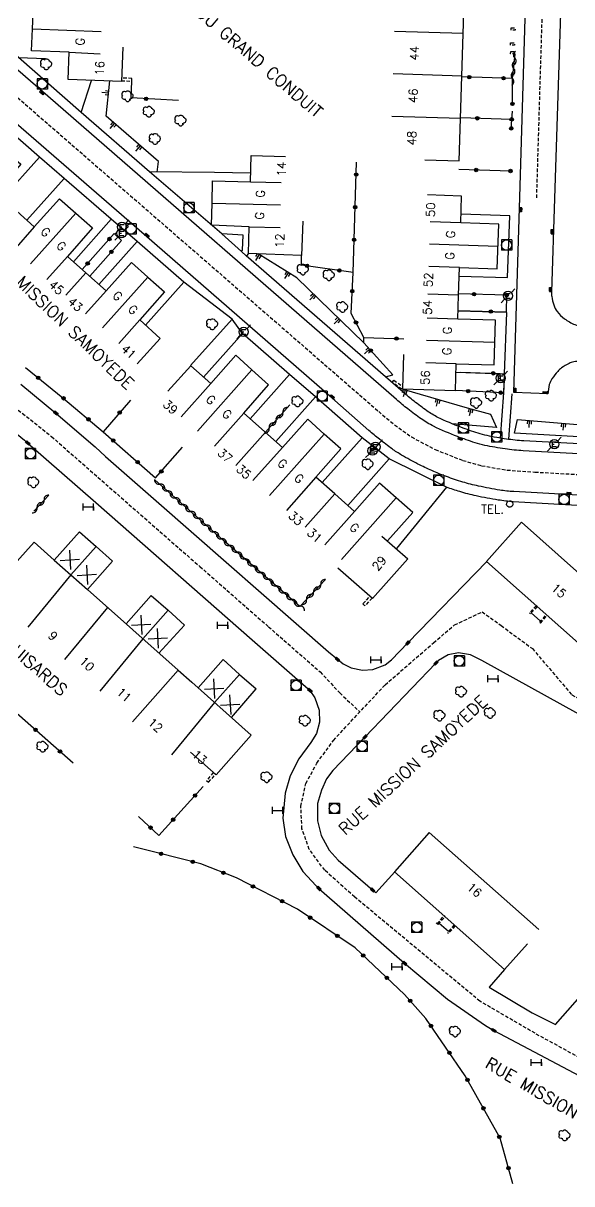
# Model space of a CAD drawing. Header units: millimetres. Extents: x 133017 to 134000, y 130000 to 131000.
# Drawn here: x 133833.5 to 133913.4, y 130473.6 to 130642.6 of the extents above; entities that cross this region are included whole.
import ezdxf
from ezdxf.enums import TextEntityAlignment as Align

# ---------------------------------------------------------------- set-up
doc = ezdxf.new("R2010")
doc.units = ezdxf.units.MM
doc.linetypes.add('DASHED', pattern=[0.75, 0.5, -0.25])
doc.layers.get('0').update_dxf_attribs({"linetype": 'CONTINUOUS'})
for name, color, linetype in [('W0001', 6, 'DASHED'), ('W0008', 7, 'CONTINUOUS'), ('W0100', 7, 'CONTINUOUS'), ('W0105', 7, 'CONTINUOUS'), ('W0112', 1, 'DASHED'), ('W0211', 2, 'CONTINUOUS'), ('W0300', 7, 'CONTINUOUS'), ('W0310', 3, 'CONTINUOUS'), ('W0322', 7, 'CONTINUOUS'), ('W0400', 7, 'CONTINUOUS'), ('W0420', 7, 'CONTINUOUS'), ('W0471', 7, 'CONTINUOUS'), ('W0984', 7, 'CONTINUOUS'), ('W0989', 7, 'CONTINUOUS'), ('W0991', 7, 'CONTINUOUS'), ('W1102', 7, 'CONTINUOUS'), ('W1474', 7, 'CONTINUOUS')]:
    doc.layers.add(name, color=color, linetype=linetype)
doc.styles.get("Standard").update_dxf_attribs({"font": 'romans.shx', "width": 0.85})

# ---------------------------------------------------------------- blocks, each defined once
blk = doc.blocks.new('T471')
for p, q in [((-0.333334, 0.333334), (-0.333334, -0.333334)), ((-0.333334, 0.333334), (0.333334, 0.333334)), ((-0.333334, 0), (0, 0)), ((0.500001, 0.500001), (1.000002, 1.000002)), ((-0.500001, -0.500001), (-1.000002, -1.000002)), ((-0.333334, -0.333334), (0.333334, -0.333334))]:
    blk.add_line(p, q)
blk.add_ellipse((0, 0), major_axis=(0.471405, 0.471405), ratio=1, start_param=5.4977871438, end_param=11.780972451)
blk = doc.blocks.new('T300')
for p, q in [((-0.8, 0.51), (-0.86, 0.34)), ((-0.86, 0.34), (-0.86, 0.17)), ((-0.86, 0.17), (-0.74, 0.06)), ((-0.69, 0.63), (-0.8, 0.51)), ((-0.8, -0.06), (-0.74, 0.06)), ((-0.74, 0.06), (-0.69, 0.11)), ((-0.57, 0.69), (-0.69, 0.63)), ((-0.46, 0.69), (-0.57, 0.69)), ((-0.29, 0.63), (-0.46, 0.69)), ((-0.29, 0.63), (-0.17, 0.74)), ((-0.23, 0.57), (-0.29, 0.63)), ((-0.17, 0.74), (-0.06, 0.8)), ((-0.06, 0.8), (0.06, 0.8)), ((0.06, 0.8), (0.23, 0.74)), ((0.23, 0.74), (0.34, 0.63)), ((0.34, 0.63), (0.4, 0.51)), ((0.46, 0.46), (0.34, 0.46)), ((0.4, 0.51), (0.4, 0.46)), ((0.57, 0.4), (0.46, 0.46)), ((0.57, 0.4), (0.69, 0.29)), ((0.69, 0.29), (0.74, 0.17)), ((0.74, 0.06), (0.69, -0.17)), ((0.74, 0.17), (0.74, 0.06)), ((-0.8, -0.17), (-0.8, -0.06)), ((-0.8, -0.23), (-0.8, -0.17)), ((-0.74, -0.34), (-0.8, -0.23)), ((-0.69, -0.4), (-0.74, -0.34)), ((-0.51, -0.46), (-0.69, -0.4)), ((-0.4, -0.46), (-0.51, -0.46)), ((-0.4, -0.46), (-0.34, -0.46)), ((-0.34, -0.46), (-0.34, -0.4)), ((-0.34, -0.51), (-0.34, -0.46)), ((-0.29, -0.63), (-0.34, -0.51)), ((-0.17, -0.74), (-0.29, -0.63)), ((-0.06, -0.8), (-0.17, -0.74)), ((0.06, -0.8), (-0.06, -0.8)), ((0.17, -0.74), (0.06, -0.8)), ((0.23, -0.69), (0.17, -0.74)), ((0.29, -0.46), (0.23, -0.46)), ((0.29, -0.63), (0.23, -0.69)), ((0.46, -0.4), (0.29, -0.46)), ((0.34, -0.51), (0.29, -0.63)), ((0.34, -0.51), (0.34, -0.46)), ((0.57, -0.34), (0.46, -0.4)), ((0.63, -0.29), (0.57, -0.34)), ((0.69, -0.17), (0.63, -0.29))]:
    blk.add_line(p, q)
blk = doc.blocks.new('T400')
for p, q in [((-0.15, 0.3), (0.15, 0.3)), ((-0.15, -0.25), (-0.15, 0.3)), ((-0.15, 0.15), (0.15, 0.15)), ((-0.15, 0), (0.15, 0)), ((0.15, 0.3), (0.15, -0.25)), ((-0.15, -0.15), (0.15, -0.15)), ((-0.15, -0.25), (-0.15, -0.3)), ((-0.15, -0.3), (0.15, -0.3)), ((0.15, -0.3), (0.15, -0.25))]:
    blk.add_line(p, q)
blk = doc.blocks.new('T420')
for p, q in [((0.75, 0.75), (-0.75, 0.75)), ((-0.75, 0.75), (-0.75, -0.75)), ((0.75, 0.75), (0.75, -0.75)), ((0.75, -0.75), (-0.75, -0.75))]:
    blk.add_line(p, q)
blk.add_ellipse((0, 0), major_axis=(-0.53, 0.53), ratio=1, start_param=3.926991, end_param=10.210176)
blk = doc.blocks.new('t211o')
at = {"color": 0, "linetype": 'Continuous'}
for p, q in [((-0.29, 0.5), (-0.29, 0)), ((0, 1), (0, 0)), ((0.29, 0.5), (0.29, 0))]:
    blk.add_line(p, q, dxfattribs=at)
blk = doc.blocks.new('t322o')
at = {"color": 0, "linetype": 'Continuous'}
for radius in [0.25, 0.15]:
    blk.add_circle((0, 0), radius, dxfattribs=at)
blk = doc.blocks.new('t310o')
at = {"color": 0, "linetype": 'Continuous'}
for centre, start, end in [((-0.5, 0.38), 216.8699, 323.1304), ((0.5, -0.37), 36.8699, 143.1303)]:
    blk.add_arc(centre, 0.625, start, end, dxfattribs=at)
blk = doc.blocks.new('T1474')
at = {"color": 0, "linetype": 'Continuous', "flags": 128}
for points in [[(-0.75, -0.5), (-0.75, 0.5)], [(-0.75, 0), (0.75, 0)], [(0.75, 0), (0.75, -0.5), (0.75, 0.5)]]:
    blk.add_lwpolyline(points, dxfattribs=at)
blk = doc.blocks.new('t991o')
at = {"color": 0, "linetype": 'Continuous'}
for p, q in [((-1, 1), (1, -1)), ((-1, -1), (1, 1))]:
    blk.add_line(p, q, dxfattribs=at)

msp = doc.modelspace()

# ---------------------------------------------------------------- linework, layer by layer
at = {"layer": 'W0001', "flags": 128}
msp.add_lwpolyline([(133908.26, 130617.17), (133910.05, 130676.45), (133910.5, 130681.66), (133911.28, 130685.95), (133911.31, 130687.21)], dxfattribs=at)
at = {"layer": 'W0001'}
for points in [[(133800.22, 130657.58), (133805.44, 130655.33), (133810.59, 130650.96), (133885.25, 130586.06), (133887.56, 130584.12), (133890.01, 130582.35), (133893.47, 130580.52), (133897.48, 130578.94), (133900.24, 130578.16), (133903.93, 130577.53), (133908, 130577.24), (133927.04, 130576.18), (133939.45, 130575.48), (133945.11, 130575.19), (133951.65, 130574.48), (133957.8, 130573.44), (133963.93, 130571.75), (133988.97, 130564.42), (134000, 130561.19)], [(133783.5, 130617.82), (133788.75, 130616.21), (133794.44, 130613.07), (133800.86, 130608.74), (133814.63, 130599.43), (133826.91, 130590.95), (133837.61, 130582.42), (133847.76, 130573.52), (133859.21, 130563.49), (133869.2, 130554.73), (133876.73, 130548.14), (133879.59, 130545.08), (133882.51, 130542.33)], [(133928.99, 130483.95), (133908.01, 130495.53), (133899.99, 130500.2), (133881.74, 130515.38), (133877.39, 130519.27), (133875.15, 130522.31), (133874.07, 130525.31), (133873.92, 130528.59), (133874.65, 130531.91), (133876.26, 130534.87), (133878.66, 130538.18), (133886.18, 130546.27), (133893.23, 130552.38), (133896.31, 130554.99), (133900.31, 130556.89), (133903.09, 130554.89), (133907.63, 130551.53), (133913.35, 130544.82), (133921.09, 130540.57)]]:
    msp.add_lwpolyline(points, dxfattribs=at)
at = {"layer": 'W0008', "flags": 128}
for points in [[(133905.8, 130617.27), (133907.61, 130677.44)], [(133912.78, 130677.03), (133910.83, 130617.06)], [(133832.8, 130637.58), (133836.75, 130637.46)], [(133835.88, 130623.1), (133830.49, 130617.06)], [(133839.46, 130619.97), (133834.04, 130613.89)], [(133846.3, 130614.04), (133840.8, 130607.87)], [(133865.26, 130609.36), (133865.43, 130609.57), (133865.5, 130611.74), (133862.39, 130611.91)], [(133850.07, 130610.81), (133844.5, 130604.57)], [(133866.28, 130609.04), (133865.98, 130608.72)], [(133856.89, 130604.87), (133851.29, 130598.63)], [(133863.91, 130599.51), (133857.87, 130592.74)], [(133865.41, 130597.42), (133859.74, 130591.07)], [(133902.96, 130582.19), (133903.49, 130588.78), (133903.58, 130591.56)], [(133872.27, 130591.46), (133866.55, 130585.01)], [(133886.25, 130591.12), (133887.29, 130591.42)], [(133904.21, 130582.03), (133904.67, 130588.62)], [(133876.04, 130588.17), (133870.29, 130581.69)], [(133882.86, 130582.24), (133877.02, 130575.71)], [(133886.77, 130579.18), (133880.75, 130572.39)], [(133895.1, 130575.04), (133887.82, 130566.09)]]:
    msp.add_lwpolyline(points, dxfattribs=at)
at = {"layer": 'W0008'}
for points in [[(133939.97, 130572.45), (133912.54, 130573.98), (133904.91, 130574.39, -0.024268), (133902.88, 130574.61, -0.015628), (133899.76, 130575.2, -0.0184), (133897.49, 130575.79, -0.017131), (133895.1, 130576.59, -0.013573), (133893, 130577.45, -0.013721), (133890.96, 130578.41, -0.015234), (133888.59, 130579.71, -0.025101), (133887.21, 130580.61, -0.010386), (133885.37, 130582.02, -0.012053), (133883.83, 130583.3), (133878.86, 130587.67), (133851.09, 130611.84), (133817.42, 130641), (133805.95, 130651.02, 0.077059)], [(133976.28, 130650.82), (133963.8, 130614.14), (133952.7, 130581.71, -0.027351), (133952.4, 130580.96, -0.017516), (133951.82, 130579.84, -0.107865), (133950.92, 130578.82, -0.103824), (133949.64, 130578.24, -0.026302), (133948.41, 130578.04, -0.042374), (133947.64, 130578.02), (133914.34, 130579.9), (133906.3, 130580.35, -0.020325), (133903.65, 130580.61, -0.018215), (133900.71, 130581.13, -0.024063), (133899.28, 130581.51, -0.013198), (133896.72, 130582.41, -0.02296), (133893.25, 130583.9, -0.041192), (133891.44, 130584.98, -0.011459), (133889.49, 130586.43, -0.012971), (133887.84, 130587.79), (133835.94, 130632.93), (133835.28, 130633.51), (133818.74, 130647.89)], [(133936.94, 130571.1), (133912.46, 130572.49), (133904.83, 130572.93, -0.024268), (133902.65, 130573.17, -0.015628), (133899.44, 130573.77, -0.0184), (133897.07, 130574.39, -0.013573), (133895.1, 130575.04), (133886.77, 130579.18), (133882.86, 130582.24), (133876.04, 130588.17), (133872.27, 130591.46), (133865.41, 130597.42), (133863.91, 130599.51), (133856.89, 130604.87), (133850.07, 130610.81), (133846.3, 130614.04), (133839.46, 130619.97), (133835.88, 130623.1), (133829.07, 130629.02), (133805, 130649.93, 0.077059)], [(133914.42, 130581.35), (133906.38, 130581.79, -0.020304), (133903.85, 130582.04, -0.018215), (133901.02, 130582.55, -0.024063), (133899.72, 130582.89, -0.013198), (133897.23, 130583.76, -0.02296), (133893.88, 130585.2, -0.041192), (133892.27, 130586.16, -0.011459), (133890.39, 130587.57, -0.012971), (133888.79, 130588.88), (133886.25, 130591.12), (133865.96, 130608.7), (133865.26, 130609.36), (133862.39, 130611.91), (133851.9, 130620.94), (133841.94, 130629.59), (133832.8, 130637.58), (133822.34, 130646.72)], [(133910.83, 130617.06), (133910.39, 130603.48, 0.052669), (133910.44, 130602.8, 0.028625), (133910.74, 130601.58, 0.09175), (133911.24, 130600.6, 0.067732), (133912.3, 130599.57, 0.06248), (133913.8, 130598.71, 0.101701), (133914.84, 130598.51), (133917.64, 130598.55), (133917.5, 130593.4), (133915.4, 130593.44, 0.026236), (133914.66, 130593.41, 0.018658), (133913.64, 130593.29, 0.076464), (133912.96, 130593.07, 0.042112), (133911.86, 130592.4, 0.053561), (133911.32, 130591.9, 0.029347), (133910.48, 130590.83, 0.087284), (133910.09, 130589.98), (133909.9, 130588.64), (133904.91, 130588.84), (133905.8, 130617.27)]]:
    msp.add_lwpolyline(points, format="xyb", dxfattribs=at)
for points in [[(133866.6, 130620.74), (133861.36, 130620.87), (133851.9, 130620.94)], [(133896.97, 130605.77), (133904, 130605.57), (133904.34, 130614.54), (133897.24, 130614.79)], [(133896.51, 130591.78), (133903.58, 130591.56), (133903.89, 130600.47), (133896.82, 130600.68)], [(133833.16, 130590.04), (133838.25, 130585.82), (133843.98, 130580.91), (133845.46, 130579.52), (133853.23, 130572.7), (133877.93, 130551.06), (133879.23, 130549.99), (133880.08, 130549.32), (133881.24, 130548.75), (133882.88, 130548.4), (133884.4, 130548.52), (133886.18, 130549.19), (133887.1, 130549.89), (133889.51, 130552.36), (133900.98, 130564.22)], [(133829.42, 130585.32), (133833.66, 130581.89), (133834.16, 130581.46), (133844.07, 130572.79), (133866.84, 130552.82), (133874.98, 130545.67), (133875.23, 130545.45), (133875.96, 130544.38), (133876.56, 130542.57), (133876.61, 130540.83), (133876.17, 130539.16), (133875.36, 130537.86), (133873.6, 130535.47), (133872.37, 130533.02), (133871.61, 130530.51), (133871.31, 130526.86), (133871.69, 130524.18), (133872.73, 130521.5), (133874.19, 130519.1), (133876.14, 130516.99), (133876.54, 130516.62), (133877.72, 130515.58), (133889.03, 130505.73), (133895.28, 130500.51), (133900.78, 130496.66), (133902, 130495.94), (133918.69, 130487.11)], [(133914.38, 130542), (133900.27, 130549.8), (133898.63, 130550.63), (133896.89, 130550.93), (133895.37, 130550.65), (133893.96, 130549.8), (133893.59, 130549.44), (133883.24, 130538.66), (133878.55, 130533.77), (133877.67, 130532.56), (133876.9, 130530.93), (133876.36, 130528.97), (133876.36, 130526.46), (133876.89, 130524.32), (133878.03, 130522.2), (133879.37, 130520.76), (133884.38, 130516.38), (133884.84, 130515.97), (133887.58, 130519.06)], [(133903.59, 130504.83), (133901.31, 130502.25), (133907.58, 130498.49), (133910.97, 130496.8), (133916.73, 130503.33)]]:
    msp.add_lwpolyline(points, dxfattribs=at)
at = {"layer": 'W0100'}
for p, q in [((133838.02, 130564.43), (133842.83, 130560.14)), ((133848.46, 130555.13), (133852.14, 130559.28)), ((133853.25, 130550.88), (133856.96, 130554.95)), ((133858.95, 130545.82), (133862.59, 130549.93)), ((133863.8, 130541.5), (133867.43, 130545.68))]:
    msp.add_line(p, q, dxfattribs=at)
for points in [[(133847.98, 130639.11), (133847.79, 130634.11), (133840.06, 130634.41), (133840.19, 130638.35), (133834.72, 130638.56), (133834.84, 130641.79), (133834.97, 130645.01), (133840.44, 130644.8), (133840.59, 130648.72), (133845.58, 130648.53)], [(133818.5, 130621.31), (133821.69, 130624.87), (133824.66, 130622.24), (133828.3, 130626.34), (133830.72, 130624.2), (133833.13, 130622.06), (133829.49, 130617.95), (133835.11, 130612.93), (133838.77, 130617.04), (133841.15, 130614.92), (133843.57, 130612.78), (133839.94, 130608.64), (133842.63, 130606.24), (133845.56, 130603.63), (133849.24, 130607.76), (133851.63, 130605.62), (133854.04, 130603.48), (133850.45, 130599.38), (133850.45, 130599.38), (133853.44, 130596.71), (133850.06, 130593.02)], [(133874.19, 130613.78), (133874.02, 130608.78), (133874.02, 130608.78), (133874.02, 130608.78), (133874.02, 130608.78), (133866.28, 130609.04), (133866.4, 130612.96), (133860.9, 130613.17), (133861, 130616.41), (133861.05, 130619.63), (133866.57, 130619.49), (133866.66, 130623.32), (133871.66, 130623.19)], [(133888.85, 130594.36), (133888.7, 130589.36), (133896.43, 130589.12), (133896.55, 130593.02), (133902.05, 130592.85), (133902.16, 130596.09), (133902.27, 130599.34), (133896.78, 130599.5), (133896.89, 130602.99), (133897, 130607.03), (133902.51, 130606.83), (133902.74, 130613.35), (133897.19, 130613.51), (133897.33, 130617.41), (133892.34, 130617.59)], [(133886.56, 130567.2), (133886.54, 130567.22), (133890.2, 130571.35), (133887.79, 130573.49), (133885.39, 130575.64), (133881.73, 130571.51), (133878.85, 130574.07), (133876.12, 130576.51), (133879.76, 130580.61), (133877.32, 130582.78), (133874.91, 130584.95), (133871.25, 130580.84), (133865.63, 130585.83), (133869.22, 130589.95), (133866.8, 130592.11), (133864.45, 130594.28), (133864.45, 130594.28), (133860.8, 130590.12), (133857.88, 130592.73), (133854.55, 130589)], [(133831.76, 130563.28), (133835.07, 130567.03), (133838.02, 130564.43), (133841.68, 130568.52), (133844.09, 130566.39), (133846.49, 130564.25), (133842.83, 130560.14)], [(133885.72, 130567.93), (133889.47, 130564.63), (133884.36, 130558.82), (133879.29, 130563.27)], [(133842.83, 130560.14), (133856.06, 130548.38), (133858.02, 130546.64), (133866.7, 130538.92), (133861.58, 130533.14), (133857.84, 130536.46)], [(133852.14, 130559.28), (133854.58, 130557.12), (133856.96, 130554.95)], [(133862.59, 130549.93), (133865, 130547.79), (133867.43, 130545.68)], [(133908.55, 130510.66), (133892.62, 130524.76), (133887.54, 130519.06), (133903.59, 130504.83), (133906.9, 130508.57)]]:
    msp.add_lwpolyline(points, dxfattribs=at)
at = {"layer": 'W0100', "flags": 128}
msp.add_lwpolyline([(133891.98, 130622.7), (133896.97, 130622.55), (133897.72, 130647.25), (133892.73, 130647.4)], dxfattribs=at)
msp.add_lwpolyline([(133904.11, 130573, -1), (133904.56, 130572.18, -1)], format="xyb", close=True, dxfattribs=at)
at = {"layer": 'W0100'}
msp.add_lwpolyline([(133900.93, 130564.24), (133906.02, 130569.96), (133922.04, 130555.7), (133916.95, 130549.98)], close=True, dxfattribs=at)
at = {"layer": 'W0105'}
for p, q in [((133907.46, 130556.73), (133908.81, 130555.54)), ((133895.4, 130510.33), (133894.04, 130511.53))]:
    msp.add_line(p, q, dxfattribs=at)
at = {"layer": 'W0112'}
for p, q in [((133883.25, 130557.79), (133882.96, 130558.07)), ((133884.29, 130558.88), (133883.25, 130557.79)), ((133908.17, 130557.79), (133907.2, 130556.72)), ((133908.3, 130557.66), (133908.17, 130557.79)), ((133908.69, 130555.37), (133909.65, 130556.48)), ((133909.78, 130556.38), (133909.65, 130556.48)), ((133860.49, 130532.08), (133861.47, 130533.22)), ((133861.47, 130533.22), (133861.17, 130533.48)), ((133894.76, 130512.63), (133894.9, 130512.5)), ((133896.25, 130511.31), (133895.25, 130510.17)), ((133896.39, 130511.18), (133896.25, 130511.31))]:
    msp.add_line(p, q, dxfattribs=at)
at = {"layer": 'W0112', "flags": 128}
for points in [[(133904.54, 130641.92), (133905.12, 130641.9), (133905.11, 130641.56), (133904.53, 130641.57)], [(133904.46, 130639.73), (133905.04, 130639.71), (133905.03, 130639.37), (133904.45, 130639.39)], [(133904.47, 130638.49), (133905.05, 130638.48), (133905.04, 130638.13), (133904.46, 130638.15)]]:
    msp.add_lwpolyline(points, close=True, dxfattribs=at)
at = {"layer": 'W0112'}
for points in [[(133847.79, 130634.21), (133849.29, 130634.15), (133849.31, 130634.55), (133847.81, 130634.61)], [(133888.7, 130589.47), (133888.62, 130589.34), (133887.22, 130590.28), (133887.44, 130590.61), (133888.71, 130589.76)], [(133882.96, 130558.07), (133884, 130559.16), (133884.29, 130558.88)], [(133908.3, 130557.66), (133907.33, 130556.59), (133907.2, 130556.72)], [(133908.69, 130555.37), (133908.82, 130555.26), (133909.78, 130556.38)], [(133861.17, 130533.48), (133860.19, 130532.34), (133860.49, 130532.08)], [(133893.61, 130511.63), (133893.76, 130511.5), (133894.76, 130512.63)], [(133893.76, 130511.5), (133893.9, 130511.37), (133894.9, 130512.5)], [(133896.39, 130511.18), (133895.39, 130510.05), (133895.25, 130510.17)]]:
    msp.add_lwpolyline(points, dxfattribs=at)
at = {"layer": 'W0211'}
for points in [[(133841.94, 130629.59), (133841.94, 130629.59), (133843.42, 130634.27)], [(133888.62, 130589.34), (133898.11, 130586.59), (133901.53, 130585.65), (133902.41, 130583.75), (133895.93, 130584.28)]]:
    msp.add_lwpolyline(points, dxfattribs=at)
at = {"layer": 'W0211', "flags": 128}
for points in [[(133852.98, 130620.92), (133853.17, 130622.44), (133845.59, 130629.05), (133846.12, 130634.18)], [(133883.07, 130596.06), (133873.32, 130605.53), (133867.69, 130608.99)]]:
    msp.add_lwpolyline(points, dxfattribs=at)
at = {"layer": 'W0211'}
msp.add_lwpolyline([(133946.82, 130580.51), (133905.04, 130582.91), (133905.47, 130584.88), (133944.53, 130581.65)], close=True, dxfattribs=at)
at = {"layer": 'W0310'}
msp.add_line((133837.22, 130573.87), (133835.04, 130571.56), dxfattribs=at)
at = {"layer": 'W0310', "flags": 128}
for points in [[(133904.73, 130634.54), (133905.12, 130638.07)], [(133872.31, 130587.02), (133868.75, 130583.06)]]:
    msp.add_lwpolyline(points, dxfattribs=at)
at = {"layer": 'W0310'}
msp.add_lwpolyline([(133877.49, 130561.59), (133873.77, 130557.66), (133862.62, 130567.31), (133852.72, 130576.06)], dxfattribs=at)
at = {"layer": 'W0322'}
msp.add_line((133849.1, 130587.71), (133845.14, 130583.12), dxfattribs=at)
at = {"layer": 'W0322', "flags": 128}
for points in [[(133856.12, 130631.32), (133849.22, 130631.7), (133849.29, 130634.15)], [(133904.72, 130630.84), (133904.73, 130634.54), (133897.34, 130634.76)], [(133904.61, 130628.59), (133897.16, 130628.81)], [(133904.55, 130627.28), (133904.73, 130629.77)], [(133881.52, 130606.31), (133882.04, 130622.34)], [(133904.44, 130621.07), (133896.94, 130621.3)], [(133843.17, 130605.76), (133847.81, 130610.96), (133846.75, 130611.96), (133842.08, 130606.73)], [(133887.29, 130591.42), (133883.07, 130596.06), (133883.09, 130596.81), (133883.09, 130596.81), (133881.25, 130600.34), (133881.52, 130606.31), (133874.03, 130607.37), (133874.02, 130608.78)], [(133896.82, 130600.75), (133903.85, 130600.55), (133903.9, 130602.99), (133896.89, 130603.19)], [(133883.09, 130596.81), (133888.92, 130596.63)], [(133897.19, 130591.78), (133902.9, 130591.59), (133902.92, 130590.68), (133903.5, 130590.69), (133903.4, 130588.78), (133896.43, 130589.12)]]:
    msp.add_lwpolyline(points, dxfattribs=at)
at = {"layer": 'W0322'}
for points in [[(133833.83, 130592.47), (133839.27, 130588.06), (133845.14, 130583.12), (133852.76, 130576.38), (133856.66, 130580.87)], [(133822.76, 130557.31), (133819.38, 130553.75), (133840.75, 130534.89)], [(133850.3, 130527.09), (133853.25, 130524.34), (133859.69, 130531.44)], [(133904.8, 130473.62), (133902.92, 130480.27), (133897.86, 130489.32), (133892.12, 130497.69), (133889.03, 130501.18), (133881.81, 130507.97), (133873.43, 130513.61), (133864.54, 130518.16), (133859.35, 130520.22), (133853.05, 130521.8), (133849.53, 130522.69)]]:
    msp.add_lwpolyline(points, dxfattribs=at)
at = {"layer": 'W1102'}
for p, q in [((133844.09, 130566.39), (133840.43, 130562.28)), ((133840.43, 130562.28), (133834.16, 130554.67)), ((133845.76, 130557.53), (133839.49, 130549.93)), ((133854.58, 130557.12), (133850.9, 130552.96)), ((133850.9, 130552.96), (133844.63, 130545.36)), ((133856.06, 130548.38), (133849.42, 130540.9)), ((133865, 130547.79), (133861.36, 130543.67)), ((133861.36, 130543.67), (133855.08, 130536.07))]:
    msp.add_line(p, q, dxfattribs=at)
at = {"layer": 'W1102', "flags": 128}
for points in [[(133834.84, 130641.79), (133844.85, 130641.36)], [(133897.54, 130641.07), (133887.54, 130641.38)], [(133840.19, 130638.35), (133844.71, 130638.15)], [(133897.35, 130634.9), (133887.35, 130635.2)], [(133897.16, 130628.72), (133887.17, 130629.03)], [(133866.57, 130619.49), (133871.05, 130619.38)], [(133861, 130616.41), (133870.97, 130616.16)], [(133841.15, 130614.92), (133834.56, 130607.56)], [(133897.19, 130613.51), (133892.74, 130613.65)], [(133835.11, 130612.93), (133832.13, 130609.57)], [(133866.4, 130612.96), (133870.89, 130612.85)], [(133902.62, 130610.09), (133892.64, 130610.41)], [(133839.94, 130608.64), (133836.95, 130605.29)], [(133897, 130607.03), (133892.54, 130607.17)], [(133842.63, 130606.24), (133839.71, 130602.99)], [(133851.63, 130605.62), (133845.03, 130598.26)], [(133845.56, 130603.63), (133842.58, 130600.28)], [(133896.89, 130602.99), (133892.41, 130603.12)], [(133850.45, 130599.38), (133847.43, 130595.98)], [(133896.78, 130599.5), (133892.3, 130599.64)], [(133902.16, 130596.09), (133892.19, 130596.41)], [(133866.8, 130592.11), (133858.86, 130583.2)], [(133896.55, 130593.02), (133892.09, 130593.16)], [(133860.8, 130590.12), (133856.51, 130585.29)], [(133865.63, 130585.83), (133861.33, 130581)], [(133868.75, 130583.06), (133864.44, 130578.22)], [(133877.32, 130582.78), (133869.36, 130573.84)], [(133871.25, 130580.84), (133866.94, 130576)], [(133876.12, 130576.51), (133871.81, 130571.66)], [(133878.85, 130574.07), (133874.54, 130569.23)], [(133887.79, 130573.49), (133879.81, 130564.53)], [(133881.73, 130571.51), (133877.42, 130566.67)], [(133886.54, 130567.22), (133886.53, 130567.21)]]:
    msp.add_lwpolyline(points, dxfattribs=at)

# ---------------------------------------------------------------- block references
at = {"layer": 'W0211'}
for p, rotation in [((133845.94, 130632.43), 84.09328633405055), ((133846.79, 130628), 138.8972400439482), ((133850.56, 130624.72), 138.8972400439247), ((133867.87, 130608.88), 148.4705380938984), ((133872.13, 130606.27), 148.4705380939054), ((133875.9, 130603.03), 135.7989829581437), ((133879.48, 130599.54), 135.7989829581378), ((133883.93, 130595.11), 132.3371646858131), ((133889.13, 130589.2), 163.808776232576), ((133893.93, 130587.8), 163.808776232616), ((133898.73, 130586.42), 164.645973794706), ((133907.23, 130584.73), 175.2758660016476), ((133912.21, 130584.32), 175.2758660016476)]:
    msp.add_blockref('t211o', p, dxfattribs=dict(at, rotation=rotation))
at = {"layer": 'W0300'}
for p in [(133836.86, 130636.61), (133848.71, 130631.96), (133851.8, 130629.69), (133856.42, 130628.42), (133852.7, 130625.73), (133874.22, 130606.73), (133878.02, 130605.9), (133879.99, 130601.25), (133861.04, 130598.76), (133873.45, 130587.52), (133901.63, 130588.34), (133899.46, 130587.31), (133883.68, 130578.38), (133835, 130575.75), (133897.27, 130545.25), (133894.12, 130541.78), (133901.49, 130542.15), (133874.54, 130541.03), (133836.33, 130537.24), (133868.95, 130532.82), (133896.39, 130495.79), (133912.33, 130480.66)]:
    msp.add_blockref('T300', p, dxfattribs=at)
at = {"layer": 'W0310'}
for p, rotation in [((133905.06, 130637.52), 83.71517847461419), ((133904.73, 130634.54), 83.71517847461419), ((133904.9, 130636.03), 83.71517847461419), ((133871.31, 130585.91), 228.1074005005336), ((133870.3, 130584.79), 228.1074005005336), ((133869.3, 130583.67), 228.1074005005336), ((133853.37, 130575.48), 138.5328153182591), ((133854.5, 130574.49), 138.5328153182591), ((133836.53, 130573.15), 226.6577952930507), ((133855.62, 130573.5), 138.5328153182591), ((133856.74, 130572.5), 138.5328153182591), ((133835.5, 130572.05), 226.6577952930507), ((133857.87, 130571.51), 138.5328153182591), ((133858.99, 130570.52), 138.5328153182591), ((133860.12, 130569.52), 138.5328153182591), ((133861.24, 130568.53), 138.5328153182591), ((133862.36, 130567.54), 138.5328153182591), ((133863.5, 130566.55), 139.1427966215775), ((133864.63, 130565.57), 139.1427966215775), ((133865.77, 130564.59), 139.1427966215775), ((133866.9, 130563.61), 139.1427966215775), ((133868.03, 130562.63), 139.1427966215775), ((133869.17, 130561.65), 139.1427966215775), ((133870.3, 130560.66), 139.1427966215775), ((133876.81, 130560.87), 226.5722973063785), ((133871.44, 130559.68), 139.1427966215775), ((133872.57, 130558.7), 139.1427966215775), ((133874.74, 130558.69), 226.5722973063785), ((133875.77, 130559.78), 226.5722973063785), ((133873.71, 130557.72), 139.1427966215775)]:
    msp.add_blockref('t310o', p, dxfattribs=dict(at, rotation=rotation))
at = {"layer": 'W0322'}
for p, rotation in [((133898.43, 130634.73), 178.262286308005), ((133903.43, 130634.58), 178.262286308005), ((133851.38, 130631.58), 176.8907399284486), ((133904.72, 130630.84), 89.8167369818377), ((133899.61, 130628.74), 178.262286308005), ((133904.61, 130628.59), 178.262286308005), ((133904.55, 130627.28), 85.91120661817466), ((133881.98, 130620.55), 88.12846138045626), ((133899.44, 130621.22), 178.262286308005), ((133904.44, 130621.07), 178.262286308005), ((133881.83, 130615.81), 88.12846138045626), ((133846.04, 130611.17), 228.2886598511089), ((133881.67, 130611.06), 88.12846138045626), ((133846.33, 130609.3), 48.28865985087958), ((133842.87, 130607.62), 228.2886598511089), ((133874.82, 130607.26), 171.9656297136191), ((133879.53, 130606.59), 171.9656297136191), ((133881.4, 130603.58), 87.46904640271114), ((133899.13, 130603.13), 178.3274950008339), ((133903.88, 130602.99), 178.3274950008339), ((133901.57, 130600.61), 358.327495000821), ((133881.95, 130599), 117.4919648711568), ((133887.84, 130596.67), 358.2282909037746), ((133884.09, 130594.93), 132.3371646857637), ((133901.93, 130591.62), 358.1006681689412), ((133835.68, 130590.97), 320.9565110851149), ((133839.37, 130587.98), 319.9172127677703), ((133898.27, 130589.03), 177.2163255147613), ((133903.02, 130588.8), 177.2163255147613), ((133843, 130584.92), 319.9172127677703), ((133847.54, 130585.91), 229.2150578736349), ((133846.6, 130581.83), 318.497275247457), ((133850.16, 130578.68), 318.497275247457), ((133853.6, 130577.34), 49.06052161826094), ((133835.29, 130539.71), 318.5674022704386), ((133838.85, 130536.57), 318.5674022704386), ((133858.52, 130530.15), 47.78797769264541), ((133852.04, 130525.47), 317.0385200661527), ((133855.33, 130526.63), 47.78797769264541), ((133853.57, 130521.67), 165.8804104042051), ((133858.18, 130520.51), 165.8804104042051), ((133862.64, 130518.91), 158.3339461703061), ((133866.95, 130516.92), 152.8884617193252), ((133871.18, 130514.76), 152.8884617193252), ((133875.27, 130512.37), 146.0819434196995), ((133879.22, 130509.71), 146.0819434196995), ((133882.99, 130506.86), 136.77141919563), ((133886.45, 130503.6), 136.77141919563), ((133889.83, 130500.27), 131.4919566852814), ((133892.86, 130496.62), 124.4687011841583), ((133895.55, 130492.7), 124.4687011841583), ((133898.18, 130488.75), 119.1716335254117), ((133900.5, 130484.61), 119.1716335254117), ((133902.81, 130480.46), 119.1716335254117), ((133904.15, 130475.91), 105.8372827636759)]:
    msp.add_blockref('t322o', p, dxfattribs=dict(at, rotation=rotation))
at = {"layer": 'W0400'}
for p, rotation in [((133836.21, 130632.49), 228.9874102033887), ((133905.91, 130615.42), 178.1691906442147), ((133851.48, 130611.68), 232.6700865854528), ((133910.52, 130612.24), 358.1657334612506), ((133910.26, 130603.83), 358.1657334612339), ((133878.51, 130588.17), 48.95671439173034), ((133905.07, 130589.16), 358.1691906442313), ((133909.5, 130588.8), 85.93194340628568), ((133838.25, 130585.82), 230.3593234833378), ((133834.16, 130581.46), 48.98733287979539), ((133897.11, 130582.1), 249.8170617169177), ((133912.94, 130574.11), 266.819792437308), ((133889.51, 130552.36), 315.6622076899968), ((133879.23, 130549.99), 230.4794679487591), ((133893.59, 130549.44), 133.9579754894578), ((133875.23, 130545.45), 229.1280378784756), ((133883.24, 130538.66), 136.1650512782181), ((133876.54, 130516.62), 46.9590440178335), ((133884.38, 130516.38), 228.8271513175548), ((133889.03, 130505.73), 48.95839354686081), ((133902, 130495.94), 59.25221534286059)]:
    msp.add_blockref('T400', p, dxfattribs=dict(at, rotation=rotation))
at = {"layer": 'W0420'}
for p in [(133836.26, 130633.75), (133857.61, 130615.72), (133849.18, 130612.63), (133903.87, 130610.29), (133877.02, 130588.29), (133897.58, 130583.64), (133902.44, 130582.35), (133834.55, 130579.93), (133893.98, 130576.03), (133912.24, 130573.25), (133896.97, 130549.74), (133873.23, 130546.18), (133882.83, 130537.31), (133878.81, 130528.26), (133890.8, 130510.94)]:
    msp.add_blockref('T420', p, dxfattribs=at)
at = {"layer": 'W0471'}
for p in [(133847.87, 130612.94), (133847.81, 130612), (133904.08, 130602.9), (133865.59, 130597.66), (133903, 130590.92), (133884.78, 130580.91), (133910.82, 130581.3), (133884.34, 130580.35)]:
    msp.add_blockref('T471', p, dxfattribs=at)
at = {"layer": 'W0991', "rotation": 318.3445696018814}
for p in [(133840.29, 130564.47), (133842.77, 130562.28), (133850.68, 130555.01), (133853.08, 130553.03), (133861.28, 130545.71), (133863.62, 130543.38)]:
    msp.add_blockref('t991o', p, dxfattribs=at)
at = {"layer": 'W1474'}
for p in [(133842.99, 130572.16), (133862.53, 130554.93), (133884.84, 130549.9), (133901.88, 130547.16), (133870.56, 130527.99), (133887.93, 130505.22), (133908.21, 130491.28)]:
    msp.add_blockref('T1474', p, dxfattribs=at)

# ---------------------------------------------------------------- texts
at = {"layer": 'W0984'}
msp.add_text('TEL.', height=1.25, dxfattribs=at).set_placement((133901.82, 130571.84), align=Align.MIDDLE)
at = {"layer": 'W0989'}
for s, rotation, p in [('RUE DU GRAND CONDUIT', 319.3578, (133865.67, 130638.84)), ('RUE MISSION SAMOYEDE', 316.3255, (133838.94, 130599.54)), ('RUE DES MAQUISARDS', 318.7581, (133829.69, 130553.69)), ('RUE MISSION SAMOYEDE', 42.8998, (133890.23, 130534.58)), ('RUE MISSION SAMOYEDE', 329.7689, (133913.29, 130484.24))]:
    msp.add_text(s, height=1.75, rotation=rotation, dxfattribs=at).set_placement(p, align=Align.MIDDLE)
at = {"layer": 'W0991'}
for s, height, rotation, p in [('G', 1.25, 87.5082, (133841.78, 130639.9)), ('44', 1.25, 88.2623, (133890.45, 130638.2)), ('16', 1.25, 87.5082, (133844.62, 130636.03)), ('46', 1.25, 88.2623, (133890.26, 130632.02)), ('48', 1.25, 88.2623, (133890.07, 130625.85)), ('14', 1.25, 88.5669, (133871.1, 130621.35)), ('G', 1.25, 88.5669, (133868.02, 130617.75)), ('50', 1.25, 88.1685, (133892.8, 130615.43)), ('G', 1.25, 88.5669, (133867.91, 130614.55)), ('G', 1.25, 318.2723, (133836.75, 130612.19)), ('G', 1.25, 88.1685, (133895.72, 130611.84)), ('G', 1.25, 318.2723, (133839.05, 130610.15)), ('12', 1.25, 88.5669, (133870.84, 130610.92)), ('G', 1.25, 88.1685, (133895.61, 130608.71)), ('52', 1.25, 88.1685, (133892.48, 130605.23)), ('45', 1.25, 318.2723, (133838.33, 130604.11)), ('G', 1.25, 318.2723, (133847.23, 130602.88)), ('43', 1.25, 318.2723, (133841.09, 130601.66)), ('54', 1.25, 88.1685, (133892.36, 130601.2)), ('G', 1.25, 318.2723, (133849.48, 130600.88)), ('G', 1.25, 88.1685, (133895.24, 130597.85)), ('41', 1.25, 318.2723, (133848.86, 130594.76)), ('G', 1.25, 88.1685, (133895.17, 130594.81)), ('56', 1.25, 88.1685, (133892.03, 130590.99)), ('G', 1.25, 318.2723, (133860.81, 130587.76)), ('39', 1.25, 318.3063, (133854.92, 130586.71)), ('G', 1.25, 318.2723, (133863.16, 130585.67)), ('37', 1.25, 318.3063, (133862.88, 130579.63)), ('35', 1.25, 318.3063, (133865.61, 130577.28)), ('G', 1.25, 318.2723, (133871.24, 130578.47)), ('G', 1.25, 318.2723, (133873.66, 130576.31)), ('33', 1.25, 318.3063, (133873.19, 130570.5)), ('G', 1.25, 318.2723, (133881.72, 130569.14)), ('31', 1.25, 318.3063, (133875.92, 130568.01)), ('29', 1.249, 48.6547, (133885.33, 130563.97)), ('15', 1.25, 318.3417, (133911.49, 130559.97)), ('9', 1.25, 311.5748, (133837.82, 130553.38)), ('10', 1.249, 315.6873, (133842.78, 130549.31)), ('11', 1.25, 318.3879, (133848.18, 130544.81)), ('12', 1.25, 318.4383, (133852.74, 130540.4)), ('13', 1.25, 318.3571, (133859.18, 130535.73)), ('16', 1.249, 318.5302, (133899.2, 130516.39))]:
    msp.add_text(s, height=height, rotation=rotation, dxfattribs=at).set_placement(p, align=Align.MIDDLE)

doc.saveas('drawing.dxf')
